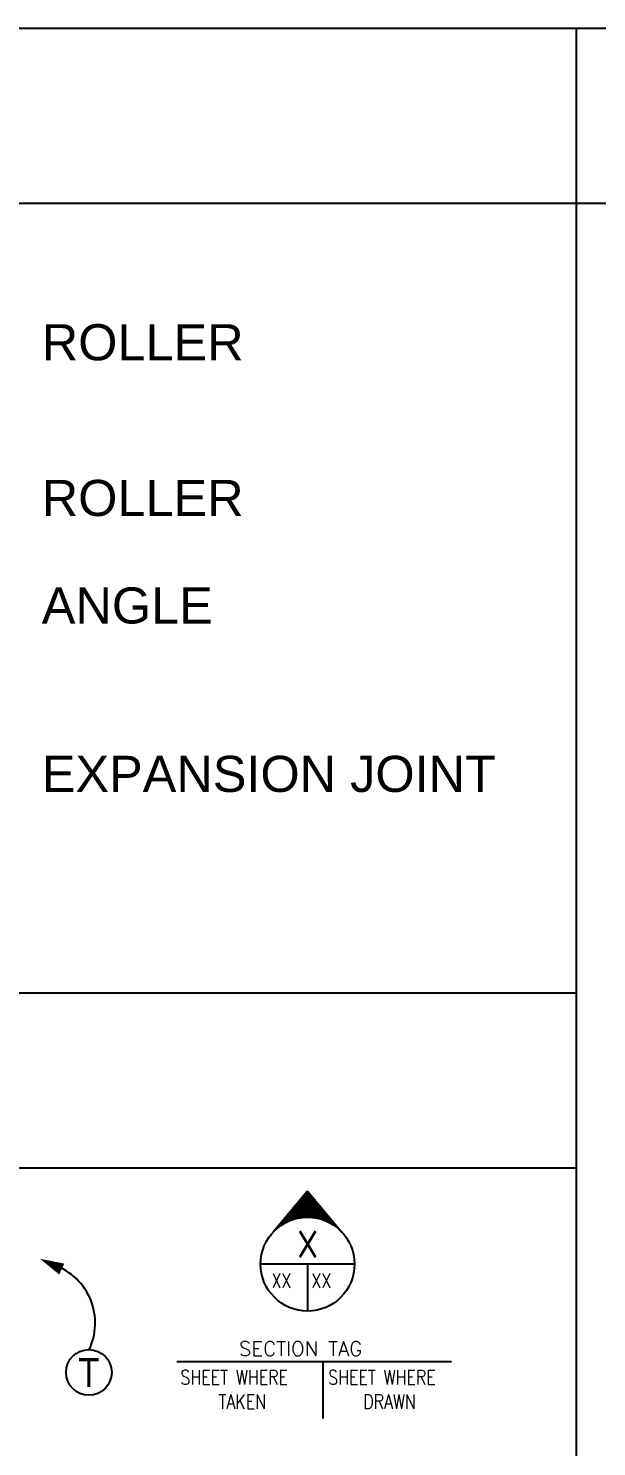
# Model space of a CAD drawing. Extents: x 462150 to 593348, y 35809 to 85242.
# Drawn here: x 518825 to 521185, y 59676 to 65566 of the extents above; entities that cross this region are included whole.
import ezdxf
from ezdxf.enums import TextEntityAlignment as Align

# ---------------------------------------------------------------- set-up
doc = ezdxf.new("R2010")
doc.units = 0
doc.header["$LTSCALE"] = 500
doc.header["$MEASUREMENT"] = 0
for name, color, linetype in [('ARROW', 2, 'Continuous'), ('EQP', 1, 'Continuous'), ('M-FITTINGS', 7, 'Continuous'), ('M_ARR', 2, 'Continuous'), ('Text', 50, 'Continuous'), ('TXT', 2, 'Continuous')]:
    doc.layers.add(name, color=color, linetype=linetype)
doc.styles.add('ARIAL', font='arial.ttf', dxfattribs={"width": 0.8})
doc.styles.add('K', font='ROMANS.SHX', dxfattribs={"height": 105})
doc.styles.add('MOHAMED', font='STENCIL.SHX', dxfattribs={"height": 105})

# ---------------------------------------------------------------- blocks, each defined once
blk = doc.blocks.new('ARR01B')
at = {"color": 2}
blk.add_lwpolyline([(-2, 0, 1, 0, 0), (0, 0, 0, 0, 0)], format="xyseb", dxfattribs=at)

msp = doc.modelspace()

# ---------------------------------------------------------------- hatches: boundary and pattern name
at = {"layer": 'M_ARR'}
h = msp.add_hatch(dxfattribs=at)
h.set_pattern_fill('ANSI31', color=256, scale=0.571429, style=0)
h.set_pattern_definition([(45, (592736.20906, 49506.21015), (-0.05050762723, 0.05050762723), [])])
h.paths.add_polyline_path([(519984.5, 60737.8), (519841.6, 60567.3, -0.435328), (520127.3, 60567.3)])

# ---------------------------------------------------------------- linework, layer by layer
for p, q in [((532372.4, 65565.7), (512331.7, 65565.7)), ((521100, 65565.7), (521100, 43849.3)), ((532372.4, 64838.2), (512331.7, 64838.2)), ((521100, 61559.6), (512331.7, 61559.6)), ((521100, 60832.1), (512331.7, 60832.1)), ((519984.5, 60737.8), (519841.6, 60567.3))]:
    msp.add_line(p, q)
at = {"layer": 'ARROW'}
msp.add_arc((518847.8, 60189.6), 254.6, 333.91645, 70.30805, dxfattribs=at)
msp.add_arc((518847.8, 60189.6), 254.6, 333.91645, 70.30805, dxfattribs=at)
msp.add_arc((518847.8, 60189.6), 254.6, 333.91645, 70.30805, dxfattribs=at)
at = {"layer": 'EQP'}
msp.add_circle((519076, 59984.4), 94.9, dxfattribs=at)
msp.add_circle((519076, 59984.4), 94.9, dxfattribs=at)
msp.add_circle((519076, 59984.4), 94.9, dxfattribs=at)
at = {"layer": 'M_ARR'}
for p, q in [((519984.5, 60737.8), (520127.3, 60567.3)), ((520179.6, 60434.3), (519789.3, 60434.3)), ((519984.5, 60434.3), (519984.5, 60239.2)), ((520582.5, 60028.3), (519440.8, 60028.3)), ((520047.3, 60028.3), (520047.3, 59793.3))]:
    msp.add_line(p, q, dxfattribs=at)
msp.add_circle((519984.5, 60434.3), 195.1, dxfattribs=at)

# ---------------------------------------------------------------- block references
at = {"layer": 'ARROW', "xscale": 50.0000000000321, "yscale": 50.0000000000321, "zscale": 50.0000000000321, "rotation": 154.7477290307677}
msp.add_blockref('ARR01B', (518873.1, 60456.3), dxfattribs=at)
msp.add_blockref('ARR01B', (518873.1, 60456.3), dxfattribs=at)
msp.add_blockref('ARR01B', (518873.1, 60456.3), dxfattribs=at)

# ---------------------------------------------------------------- texts
at = {"layer": 'M-FITTINGS', "style": 'ARIAL'}
for s, p in [('ROLLER', (518880.4, 64187.3, 0)), ('ROLLER', (518880.4, 63540.7, 0)), ('ANGLE', (518880.4, 63094.2, 0)), ('EXPANSION JOINT', (518880.4, 62394.9, 0))]:
    msp.add_text(s, height=150, dxfattribs=at).set_placement(p)
at = {"layer": 'Text', "style": 'K'}
msp.add_text('X', height=108, dxfattribs=at).set_placement((519938.5, 60570.5), align=Align.TOP_LEFT)
at = {"layer": 'Text', "style": 'K', "width": 0.8}
for p in [(519834.7, 60395.6), (520000.4, 60395.6)]:
    msp.add_text('XX', height=60, dxfattribs=at).set_placement(p, align=Align.TOP_LEFT)
at = {"layer": 'Text', "style": 'K'}
msp.add_text('SECTION TAG', height=60, dxfattribs=at).set_placement((519699.7, 60052.8))
at = {"layer": 'Text', "style": 'K', "width": 0.8}
for s, p in [('SHEET WHERE', (519456.4, 59934.1)), ('SHEET WHERE', (520070, 59934.1)), ('TAKEN', (519614.4, 59833.4)), ('DRAWN', (520215.7, 59833.4))]:
    msp.add_text(s, height=60, dxfattribs=at).set_placement(p)
at = {"layer": 'TXT', "style": 'MOHAMED', "width": 0.9}
msp.add_text('T', height=120, dxfattribs=at).set_placement((519076, 59983.7), align=Align.MIDDLE)
msp.add_text('T', height=120, dxfattribs=at).set_placement((519076, 59983.7), align=Align.MIDDLE)
msp.add_text('T', height=120, dxfattribs=at).set_placement((519076, 59983.7), align=Align.MIDDLE)

doc.saveas('drawing.dxf')
